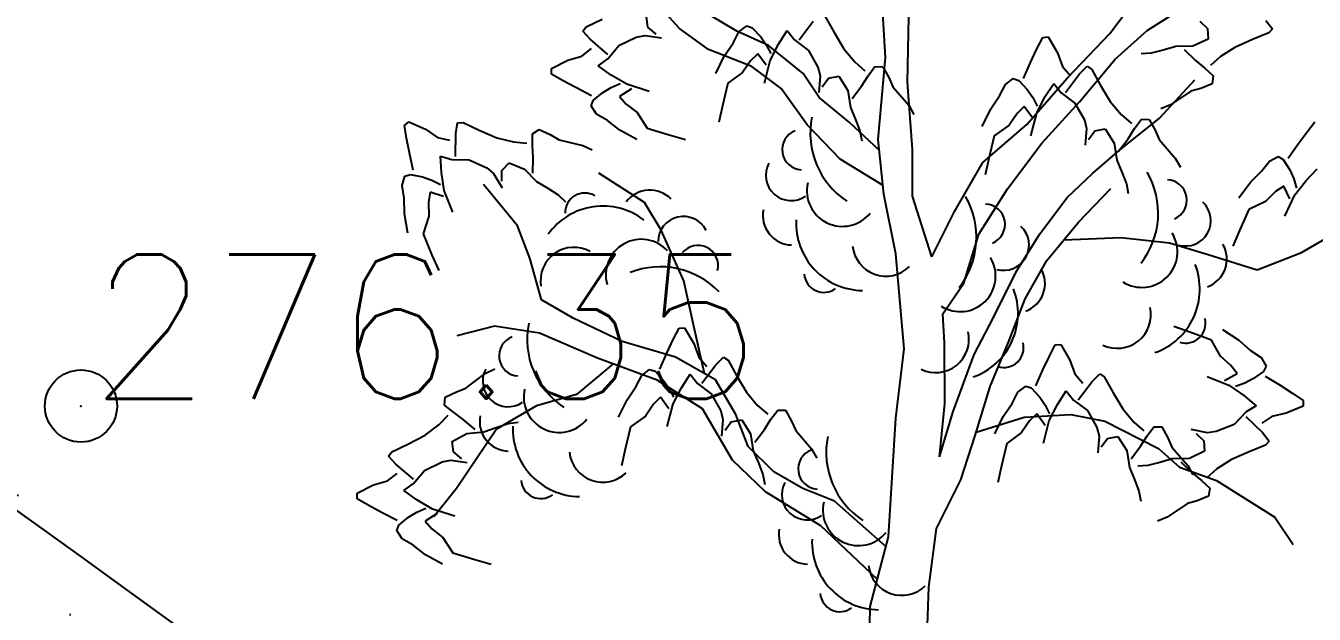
# Model space of a CAD drawing. Header units: millimetres. Extents: x 524954 to 526204, y 9523489 to 9524010.
# Drawn here: x 525620.28 to 525629.2, y 9523650.58 to 9523654.65 of the extents above; entities that cross this region are included whole.
import ezdxf

# ---------------------------------------------------------------- set-up
doc = ezdxf.new("R2010")
doc.units = ezdxf.units.MM
doc.header["$PDMODE"] = 32
doc.header["$PDSIZE"] = 0.5
doc.linetypes.add('ACAD_ISO12W100', pattern=[21, 12, -3, 0, -3, 0, -3])
doc.linetypes.add('CACHE2', pattern=[4.7625, 3.175, -1.5875])
for name, color, linetype in [('Arbre', 34, 'ACAD_ISO12W100'), ('CN_02_00', 4, 'Continuous'), ('TopoAlt', 3, 'Continuous'), ('TOPOJIS', 7, 'Continuous'), ('Végétation_Plantation', 70, 'Continuous')]:
    doc.layers.add(name, color=color, linetype=linetype)
doc.styles.add('Simplex 1.0', font='Simplex.shx', dxfattribs={"width": 0.99, "height": 1})
pattern_1 = [(74.475889, (0, 0), (-3.750000001, 13.500000005), [2.25, -11.761156275]), (74.475889, (3.75, 4.5), (-3.750000001, 13.500000005), [2.25, -11.761156275]), (74.475889, (7.5, 9), (-3.750000001, 13.500000005), [2.25, -11.761156275]), (105.524111, (0, 0), (-7.500000003, 4e-10), [1.5, -12.511156275]), (105.524111, (3.75, 4.5), (-7.500000003, 4e-10), [1.5, -12.511156275]), (105.524111, (7.5, 9), (-7.500000003, 4e-10), [1.5, -12.511156275]), (0, (0.453, 0.484), (3.75, 4.5), [0, -7.5]), (0, (1.468, 1.072), (3.75, 4.5), [0, -7.5]), (0, (1.1713, 1.8804), (3.75, 4.5), [0, -7.5]), (0, (2.327, 1.9907), (3.75, 4.5), [0, -7.5]), (0, (1.64, 3.7912), (3.75, 4.5), [0, -7.5]), (0, (0.3684, 2.1545), (3.75, 4.5), [0, -7.5]), (0, (0.281, 2.4684), (3.75, 4.5), [0, -7.5]), (0, (0.0314, 3.7912), (3.75, 4.5), [0, -7.5]), (0, (-0.7807, 0.2634), (3.75, 4.5), [0, -7.5]), (0, (-0.8588, 0.9984), (3.75, 4.5), [0, -7.5]), (0, (-1.468, 0.19), (3.75, 4.5), [0, -7.5]), (0, (-1.624, 1.2924), (3.75, 4.5), [0, -7.5]), (0, (-1.1242, 1.9905), (3.75, 4.5), [0, -7.5]), (0, (-1.3274, 2.6888), (3.75, 4.5), [0, -7.5]), (0, (-1.9207, 3.5707), (3.75, 4.5), [0, -7.5]), (0, (-0.406, 2.9085), (3.75, 4.5), [0, -7.5]), (0, (-2.53, 2.064), (3.75, 4.5), [0, -7.5]), (0, (-2.7485, 0.6675), (3.75, 4.5), [0, -7.5]), (0, (-1.1235, -0.4347), (3.75, 4.5), [0, -7.5]), (0, (-0.156, -0.7287), (3.75, 4.5), [0, -7.5]), (0, (-0.812, -1.537), (3.75, 4.5), [0, -7.5]), (0, (1.5774, -1.4635), (3.75, 4.5), [0, -7.5]), (0, (0.5466, -0.3245), (3.75, 4.5), [0, -7.5]), (0, (1.468, -0.104), (3.75, 4.5), [0, -7.5])]

# ---------------------------------------------------------------- blocks, each defined once
blk = doc.blocks.new('TCPOINT M')
at = {"color": 0}
blk.add_point((0, 0), dxfattribs=at)
at = {"layer": 'TopoAlt', "style": 'Simplex 1.0', "width": 0.99}
blk.add_attdef('ALT', (0.15, 0.15), '', height=1, dxfattribs=at)
blk = doc.blocks.new('v088')
at = {"linetype": 'Continuous'}
for p, q in [((-0.2365, 6.8477), (-0.2742, 7.4626)), ((-1.6648, 7.048), (-1.9323, 7.3471)), ((1.3209, 7.0171), (1.4418, 7.1813)), ((1.5755, 7.0348), (1.778, 7.1634)), ((-1.2665, 7.0314), (-1.4491, 7.1395)), ((-0.0837, 6.6768), (-0.0745, 7.1309)), ((-1.4628, 6.9029), (-1.6648, 7.048)), ((-1.0467, 6.9303), (-1.2665, 7.0314)), ((1.0227, 6.7061), (1.3209, 7.0171)), ((1.3557, 6.8374), (1.5755, 7.0348)), ((-1.1618, 6.7848), (-1.4628, 6.9029)), ((-0.8063, 6.7363), (-1.0467, 6.9303)), ((-0.9597, 6.6336), (-1.1618, 6.7848)), ((-0.2869, 6.2807), (-0.2365, 6.8477)), ((1.107, 6.54), (1.3557, 6.8374)), ((-0.6972, 6.5707), (-0.8063, 6.7363)), ((0.7433, 6.3831), (1.0227, 6.7061)), ((-0.7803, 6.3824), (-0.9597, 6.6336)), ((-0.0491, 6.2111), (-0.0837, 6.6768)), ((1.6628, 6.4272), (1.906, 6.6935)), ((-0.4884, 6.4009), (-0.6972, 6.5707)), ((0.8455, 6.2546), (1.107, 6.54)), ((-0.5514, 6.1446), (-0.7803, 6.3824)), ((-0.2789, 6.2036), (-0.4884, 6.4009)), ((0.4379, 6.1217), (0.7433, 6.3831)), ((1.3814, 6.2037), (1.6628, 6.4272)), ((-0.2479, 5.9022), (-0.2869, 6.2807)), ((0.6096, 5.9388), (0.8455, 6.2546)), ((-0.0486, 5.8877), (-0.0491, 6.2111)), ((1.1982, 6.0444), (1.3814, 6.2037)), ((-0.2539, 5.9607), (-0.5514, 6.1446)), ((0.2399, 5.7756), (0.4379, 6.1217)), ((-1.9071, 5.8427), (-2.2223, 6.0475)), ((1.0213, 5.879), (1.1982, 6.0444)), ((-2.7868, 5.6812), (-3.0229, 5.9686)), ((-0.1646, 5.4873), (-0.2479, 5.9022)), ((0.4109, 5.6237), (0.6096, 5.9388)), ((1.0995, 5.7065), (1.3247, 5.9413)), ((-1.7911, 5.6523), (-1.9071, 5.8427)), ((0.0846, 5.4676), (-0.0486, 5.8877)), ((0.8338, 5.6263), (1.0213, 5.879)), ((0.0846, 5.4676), (0.2399, 5.7756)), ((2.6462, 5.4963), (3.1193, 5.7735)), ((-2.7013, 5.4591), (-2.7868, 5.6812)), ((-1.6346, 5.3011), (-1.7911, 5.6523)), ((0.6713, 5.3679), (0.8338, 5.6263)), ((0.8812, 5.4407), (1.0995, 5.7065)), ((0.3061, 5.2857), (0.4109, 5.6237)), ((1.0006, 5.5861), (1.394, 5.6007)), ((1.394, 5.6007), (1.7306, 5.5642)), ((1.7306, 5.5642), (1.9997, 5.4827)), ((-2.6206, 5.1685), (-2.7013, 5.4591)), ((-0.1073, 4.8293), (-0.1646, 5.4873)), ((1.9997, 5.4827), (2.3377, 5.3779)), ((2.3377, 5.3779), (2.6462, 5.4963)), ((0.5102, 5.0412), (0.6713, 5.3679)), ((0.7312, 5.1764), (0.8812, 5.4407)), ((-1.5592, 4.9668), (-1.6346, 5.3011)), ((0.1613, 5.0712), (0.3061, 5.2857)), ((-2.4003, 5.0425), (-2.6206, 5.1685)), ((0.6191, 4.888), (0.7312, 5.1764)), ((-2.0611, 4.8817), (-2.4003, 5.0425)), ((0.1717, 4.8724), (0.1613, 5.0712)), ((0.3786, 4.7897), (0.5102, 5.0412)), ((-2.9464, 4.9876), (-3.2062, 4.92)), ((-2.6344, 4.9381), (-2.9464, 4.9876)), ((-2.2328, 4.7662), (-2.6344, 4.9381)), ((-1.4917, 4.6586), (-1.5592, 4.9668)), ((-1.6919, 4.7713), (-2.0611, 4.8817)), ((-0.1657, 4.3492), (-0.1073, 4.8293)), ((0.1743, 4.4496), (0.1717, 4.8724)), ((0.489, 4.5681), (0.6191, 4.888)), ((-1.8192, 4.6131), (-2.2328, 4.7662)), ((-1.415, 4.6154), (-1.6919, 4.7713)), ((0.2314, 4.3948), (0.3786, 4.7897)), ((-2.1227, 4.7254), (-2.3768, 4.5144)), ((-1.5041, 4.4145), (-1.8192, 4.6131)), ((-1.2732, 4.3758), (-1.415, 4.6154)), ((0.3841, 4.2301), (0.489, 4.5681)), ((-2.3768, 4.5144), (-2.655, 4.434)), ((-2.655, 4.434), (-2.9315, 4.2727)), ((-1.2976, 4.0581), (-1.5041, 4.4145)), ((-1.1877, 4.1537), (-1.2732, 4.3758)), ((0.1384, 4.0819), (0.1743, 4.4496)), ((0.1384, 4.0819), (0.2314, 4.3948)), ((0.7235, 4.3553), (1.0465, 4.3745)), ((1.0465, 4.3745), (1.2838, 4.3297)), ((-0.2169, 3.5272), (-0.1657, 4.3492)), ((0.3911, 4.2526), (0.7235, 4.3553)), ((1.2838, 4.3297), (1.6547, 4.1385)), ((-2.9315, 4.2727), (-3.209, 3.8627)), ((0.2848, 3.9233), (0.3841, 4.2301)), ((-1.0099, 3.9771), (-1.1877, 4.1537)), ((1.6547, 4.1385), (1.8004, 4.0109)), ((-1.0692, 3.839), (-1.2976, 4.0581)), ((-0.8085, 3.8631), (-1.0099, 3.9771)), ((1.8004, 4.0109), (2.0573, 3.9168)), ((-3.209, 3.8627), (-3.3666, 3.6666)), ((-0.6849, 3.6045), (-1.0692, 3.839)), ((-0.589, 3.7744), (-0.8085, 3.8631)), ((0.1177, 3.584), (0.2848, 3.9233)), ((2.0573, 3.9168), (2.4606, 3.664)), ((-0.2343, 3.4611), (-0.589, 3.7744)), ((2.4606, 3.664), (2.589, 3.4739)), ((-0.2941, 3.234), (-0.6849, 3.6045)), ((0.064, 3.1786), (0.1177, 3.584)), ((-0.3436, 3.0457), (-0.2169, 3.5272)), ((0.0445, 2.6247), (0.064, 3.1786)), ((-0.3518, 2.5418), (-0.3436, 3.0457))]:
    blk.add_line(p, q, dxfattribs=at)
at = {"color": 3, "linetype": 'Continuous'}
for p, q in [((-2.333, 7.0298), (-2.3098, 7.06)), ((-2.3098, 7.06), (-2.2004, 7.1132)), ((-1.8828, 7.0578), (-1.8923, 7.1303)), ((-1.8262, 7.0109), (-1.8828, 7.0578)), ((-1.2526, 7.0255), (-1.1978, 7.0672)), ((-1.1978, 7.0672), (-1.1602, 7.0548)), ((-1.1602, 7.0548), (-1.1012, 6.9916)), ((-0.8351, 6.9716), (-0.7381, 7.0997)), ((-0.654, 7.1313), (-0.5947, 7.0251)), ((1.9408, 7.0996), (1.9941, 7.049)), ((2.3991, 7.1055), (2.4452, 7.0467)), ((-2.283, 6.9743), (-2.333, 7.0298)), ((-2.1607, 6.8701), (-2.283, 6.9743)), ((-2.0833, 6.9307), (-1.963, 6.9891)), ((-1.963, 6.9891), (-1.9025, 7.0009)), ((-1.9025, 7.0009), (-1.7879, 6.9849)), ((-1.2925, 6.9474), (-1.2526, 7.0255)), ((-1.1012, 6.9916), (-1.0633, 6.9361)), ((-0.978, 6.9406), (-0.9175, 7.0343)), ((-0.9175, 7.0343), (-0.8661, 6.9697)), ((-0.8661, 6.9697), (-0.7702, 6.8978)), ((-0.5947, 7.0251), (-0.5257, 6.909)), ((0.8128, 6.9092), (0.8527, 6.9872)), ((0.8527, 6.9872), (0.8913, 6.9906)), ((0.8913, 6.9906), (0.9551, 6.8814)), ((1.9988, 6.9761), (1.8939, 6.9271)), ((1.9941, 7.049), (1.9988, 6.9761)), ((2.3073, 6.9725), (2.1835, 6.9184)), ((2.4201, 7.0181), (2.3073, 6.9725)), ((2.4452, 7.0467), (2.4201, 7.0181)), ((-2.3415, 6.858), (-2.2745, 6.9095)), ((-2.1606, 6.8391), (-2.0833, 6.9307)), ((-1.3538, 6.8575), (-1.2925, 6.9474)), ((-1.122, 6.8741), (-1.1715, 6.8255)), ((-1.0639, 6.7951), (-1.122, 6.8741)), ((-1.0633, 6.9361), (-1.0322, 6.8755)), ((-1.0349, 6.828), (-0.978, 6.9406)), ((-0.7702, 6.8978), (-0.705, 6.781)), ((-0.5257, 6.909), (-0.4496, 6.8178)), ((0.7681, 6.8145), (0.8128, 6.9092)), ((0.9551, 6.8814), (0.9888, 6.786)), ((1.6041, 6.8779), (1.535, 6.8736)), ((1.6876, 6.8986), (1.6041, 6.8779)), ((1.7747, 6.9234), (1.6876, 6.8986)), ((1.8939, 6.9271), (1.7747, 6.9234)), ((1.8337, 6.904), (1.9118, 6.828)), ((2.1835, 6.9184), (2.0835, 6.8543)), ((-2.5514, 6.7723), (-2.4387, 6.8298)), ((-2.4387, 6.8298), (-2.3415, 6.858)), ((-2.228, 6.7914), (-2.1606, 6.8391)), ((-2.1379, 6.7256), (-2.228, 6.7914)), ((-1.413, 6.7366), (-1.3538, 6.8575)), ((-1.1715, 6.8255), (-1.2266, 6.7446)), ((-1.0757, 6.6715), (-1.0349, 6.828)), ((-0.4496, 6.8178), (-0.3793, 6.7567)), ((-0.357, 6.7218), (-0.3104, 6.7855)), ((-0.3104, 6.7855), (-0.2553, 6.7842)), ((0.7187, 6.7034), (0.7681, 6.8145)), ((0.9888, 6.786), (1.0441, 6.7221)), ((1.1083, 6.7343), (1.1609, 6.7873)), ((1.1609, 6.7873), (1.1923, 6.7659)), ((1.9118, 6.828), (1.9768, 6.7743)), ((2.0835, 6.8543), (2.0142, 6.7921)), ((-2.5502, 6.7337), (-2.5514, 6.7723)), ((-2.4746, 6.6893), (-2.5502, 6.7337)), ((-2.0288, 6.6624), (-2.1379, 6.7256)), ((-1.2266, 6.7446), (-1.3299, 6.6702)), ((-0.705, 6.781), (-0.6897, 6.7213)), ((-0.6897, 6.7213), (-0.6991, 6.6059)), ((-0.6753, 6.6457), (-0.6318, 6.7049)), ((-0.6318, 6.7049), (-0.56, 6.7185)), ((-0.56, 6.7185), (-0.4983, 6.6206)), ((-0.4022, 6.6506), (-0.357, 6.7218)), ((-0.2553, 6.7842), (-0.2138, 6.7099)), ((-0.2138, 6.7099), (-0.1857, 6.6447)), ((0.5938, 6.6601), (0.6485, 6.7018)), ((0.6485, 6.7018), (0.6861, 6.6893)), ((1.0112, 6.6062), (1.1083, 6.7343)), ((1.1923, 6.7659), (1.2517, 6.6597)), ((1.9768, 6.7743), (2.0342, 6.7201)), ((2.0342, 6.7201), (2.0261, 6.6656)), ((-2.3827, 6.6392), (-2.4746, 6.6893)), ((-2.2745, 6.5836), (-2.3827, 6.6392)), ((-2.1959, 6.6055), (-2.1384, 6.6402)), ((-2.1384, 6.6402), (-2.076, 6.6678)), ((-1.9976, 6.6315), (-2.0798, 6.5781)), ((-1.8748, 6.6127), (-2.0288, 6.6624)), ((-1.3299, 6.6702), (-1.3669, 6.5144)), ((-0.4983, 6.6206), (-0.4798, 6.5027)), ((-0.4679, 6.5637), (-0.4022, 6.6506)), ((-0.1857, 6.6447), (-0.0753, 6.5169)), ((0.5538, 6.582), (0.5938, 6.6601)), ((0.6861, 6.6893), (0.7451, 6.6262)), ((0.7451, 6.6262), (0.7831, 6.5707)), ((0.8684, 6.5752), (0.9289, 6.6689)), ((0.9289, 6.6689), (0.9803, 6.6043)), ((1.2517, 6.6597), (1.3207, 6.5436)), ((1.879, 6.6139), (1.7385, 6.5203)), ((1.9472, 6.6337), (1.879, 6.6139)), ((2.0261, 6.6656), (1.9472, 6.6337)), ((-2.2769, 6.5134), (-2.2624, 6.5503)), ((-2.2624, 6.5503), (-2.1959, 6.6055)), ((-2.0798, 6.5781), (-2.0342, 6.5259)), ((-2.0342, 6.5259), (-1.9565, 6.4662)), ((-0.0753, 6.5169), (-0.0397, 6.4532)), ((0.4926, 6.4921), (0.5538, 6.582)), ((0.7831, 6.5707), (0.8142, 6.5101)), ((0.8114, 6.4626), (0.8684, 6.5752)), ((0.9803, 6.6043), (1.0762, 6.5324)), ((1.0762, 6.5324), (1.1414, 6.4156)), ((1.3207, 6.5436), (1.3968, 6.4523)), ((1.7385, 6.5203), (1.6708, 6.4929)), ((-2.2384, 6.4564), (-2.2769, 6.5134)), ((-2.1628, 6.412), (-2.2384, 6.4564)), ((-1.9565, 6.4662), (-1.8881, 6.3588)), ((-1.3669, 6.5144), (-1.3922, 6.3999)), ((-0.4798, 6.5027), (-0.4444, 6.4194)), ((0.4333, 6.3712), (0.4926, 6.4921)), ((0.6749, 6.4601), (0.6198, 6.3792)), ((0.7244, 6.5087), (0.6749, 6.4601)), ((0.7824, 6.4297), (0.7244, 6.5087)), ((0.7707, 6.306), (0.8114, 6.4626)), ((1.3968, 6.4523), (1.4671, 6.3913)), ((-3.5682, 6.3771), (-3.539, 6.4025)), ((-3.5548, 6.2904), (-3.5682, 6.3771)), ((-3.539, 6.4025), (-3.4232, 6.3514)), ((-3.4232, 6.3514), (-3.3399, 6.2939)), ((-3.2129, 6.3221), (-3.2014, 6.3959)), ((-3.2014, 6.3959), (-3.1633, 6.397)), ((-3.1633, 6.397), (-3.053, 6.3458)), ((-3.053, 6.3458), (-2.929, 6.2922)), ((-2.6821, 6.3185), (-2.6368, 6.3497)), ((-2.6368, 6.3497), (-2.5596, 6.3138)), ((-2.0765, 6.3457), (-2.1628, 6.412)), ((-1.9592, 6.2797), (-2.0765, 6.3457)), ((-1.8881, 6.3588), (-1.7347, 6.313)), ((-0.4444, 6.4194), (-0.4135, 6.3391)), ((-0.4135, 6.3391), (-0.4006, 6.2711)), ((0.6198, 6.3792), (0.5164, 6.3047)), ((1.1414, 6.4156), (1.1567, 6.3559)), ((1.1567, 6.3559), (1.1472, 6.2405)), ((1.171, 6.2803), (1.2146, 6.3394)), ((1.2146, 6.3394), (1.2864, 6.3531)), ((1.2864, 6.3531), (1.3481, 6.2552)), ((1.4442, 6.2852), (1.4894, 6.3564)), ((1.4894, 6.3564), (1.536, 6.4201)), ((1.536, 6.4201), (1.5911, 6.4188)), ((1.5911, 6.4188), (1.6326, 6.3444)), ((1.6326, 6.3444), (1.6606, 6.2793)), ((2.6849, 6.3343), (2.7388, 6.4036)), ((-3.5355, 6.1876), (-3.5548, 6.2904)), ((-3.3399, 6.2939), (-3.2577, 6.2746)), ((-3.2164, 6.1615), (-3.2129, 6.3221)), ((-2.929, 6.2922), (-2.8139, 6.2629)), ((-2.8139, 6.2629), (-2.7211, 6.2547)), ((-2.6826, 6.2395), (-2.6821, 6.3185)), ((-2.5596, 6.3138), (-2.4986, 6.2775)), ((-2.4986, 6.2775), (-2.3343, 6.2387)), ((-1.7347, 6.313), (-1.6219, 6.2812)), ((0.5164, 6.3047), (0.4795, 6.1489)), ((1.3481, 6.2552), (1.3665, 6.1373)), ((1.3784, 6.1983), (1.4442, 6.2852)), ((1.6606, 6.2793), (1.771, 6.1515)), ((2.5541, 6.1497), (2.6234, 6.2497)), ((2.6234, 6.2497), (2.6849, 6.3343)), ((-3.5103, 6.0686), (-3.5355, 6.1876)), ((-3.3198, 6.1639), (-3.2403, 6.1417)), ((-3.3139, 6.0525), (-3.3198, 6.1639)), ((-2.6774, 6.1553), (-2.6826, 6.2395)), ((-2.3343, 6.2387), (-2.2681, 6.208)), ((2.4234, 6.1305), (2.4849, 6.1612)), ((2.4849, 6.1612), (2.5195, 6.142)), ((-3.2403, 6.1417), (-3.1205, 6.1398)), ((-3.1205, 6.1398), (-2.9991, 6.0834)), ((-2.9991, 6.0834), (-2.9517, 6.044)), ((-2.8952, 6.0647), (-2.845, 6.1178)), ((-2.845, 6.1178), (-2.7377, 6.0747)), ((-2.7377, 6.0747), (-2.6536, 5.99)), ((-2.6797, 6.0464), (-2.6774, 6.1553)), ((0.4795, 6.1489), (0.4542, 6.0345)), ((1.3665, 6.1373), (1.4019, 6.054)), ((1.771, 6.1515), (1.8066, 6.0878)), ((2.3695, 6.0612), (2.4234, 6.1305)), ((2.5195, 6.142), (2.5657, 6.0689)), ((2.6772, 5.9958), (2.7542, 6.0766)), ((-3.5861, 5.9603), (-3.5662, 6.0262)), ((-3.5662, 6.0262), (-3.5284, 6.0381)), ((-3.5284, 6.0381), (-3.4436, 6.0215)), ((-3.4436, 6.0215), (-3.3804, 5.9989)), ((-3.3804, 5.9989), (-3.3196, 5.968)), ((-3.294, 5.9279), (-3.3139, 6.0525)), ((-2.9517, 6.044), (-2.8917, 5.945)), ((-2.8958, 5.9912), (-2.8952, 6.0647)), ((-2.6536, 5.99), (-2.576, 5.9433)), ((1.4019, 6.054), (1.4328, 5.9737)), ((2.2118, 5.8766), (2.2926, 5.9843)), ((2.2926, 5.9843), (2.3695, 6.0612)), ((2.5657, 6.0689), (2.5926, 6.0074)), ((2.5926, 6.0074), (2.6118, 5.942)), ((2.6003, 5.8958), (2.6772, 5.9958)), ((-3.5727, 5.8736), (-3.5861, 5.9603)), ((-3.3915, 5.9142), (-3.4031, 5.8459)), ((-3.2981, 5.8843), (-3.3915, 5.9142)), ((-3.2352, 5.7773), (-3.294, 5.9279)), ((-2.576, 5.9433), (-2.5039, 5.8964)), ((-2.5039, 5.8964), (-2.4536, 5.8489)), ((1.4328, 5.9737), (1.4458, 5.9057)), ((2.4657, 5.9189), (2.3964, 5.8497)), ((2.5234, 5.9574), (2.4657, 5.9189)), ((2.5657, 5.8689), (2.5234, 5.9574)), ((2.5311, 5.7497), (2.6003, 5.8958)), ((-3.5695, 5.7648), (-3.5727, 5.8736)), ((-3.4031, 5.8459), (-3.4003, 5.748)), ((2.3964, 5.8497), (2.281, 5.7958)), ((-3.5466, 5.6322), (-3.5695, 5.7648)), ((-3.4003, 5.748), (-3.4403, 5.6271)), ((2.281, 5.7958), (2.2156, 5.6496)), ((-3.4403, 5.6271), (-3.3789, 5.4792)), ((2.2156, 5.6496), (2.1695, 5.5419)), ((-3.3789, 5.4792), (-3.3323, 5.3717)), ((-1.7068, 4.8945), (-1.6668, 4.9726)), ((-1.6668, 4.9726), (-1.6283, 4.976)), ((-1.6283, 4.976), (-1.5645, 4.8667)), ((1.8724, 4.9461), (1.762, 4.9854)), ((2.0224, 4.89), (1.8724, 4.9461)), ((2.0987, 4.9642), (2.2113, 4.8904)), ((-1.7514, 4.7999), (-1.7068, 4.8945)), ((-1.5645, 4.8667), (-1.5307, 4.7714)), ((0.8993, 4.7791), (0.9393, 4.8572)), ((0.9393, 4.8572), (0.9778, 4.8606)), ((0.9778, 4.8606), (1.0416, 4.7513)), ((2.0834, 4.7783), (2.0224, 4.89)), ((2.2113, 4.8904), (2.2929, 4.8185)), ((-1.8008, 4.6887), (-1.7514, 4.7999)), ((-1.5307, 4.7714), (-1.4755, 4.7074)), ((-1.4112, 4.7196), (-1.3587, 4.7727)), ((-1.3587, 4.7727), (-1.3272, 4.7513)), ((-1.3272, 4.7513), (-1.2679, 4.6451)), ((0.8546, 4.6845), (0.8993, 4.7791)), ((1.0416, 4.7513), (1.0754, 4.656)), ((2.1569, 4.7135), (2.0834, 4.7783)), ((2.2929, 4.8185), (2.3654, 4.7691)), ((2.3654, 4.7691), (2.4, 4.7096)), ((-3.1435, 4.5571), (-3.0095, 4.66)), ((-3.0095, 4.66), (-2.9439, 4.6918)), ((-1.9657, 4.5674), (-1.9257, 4.6454)), ((-1.9257, 4.6454), (-1.871, 4.6871)), ((-1.871, 4.6871), (-1.8334, 4.6747)), ((-1.8334, 4.6747), (-1.7744, 4.6115)), ((-1.6512, 4.5605), (-1.5907, 4.6542)), ((-1.5907, 4.6542), (-1.5392, 4.5896)), ((-1.5083, 4.5916), (-1.4112, 4.7196)), ((-1.2679, 4.6451), (-1.1988, 4.529)), ((0.8053, 4.5733), (0.8546, 4.6845)), ((1.0754, 4.656), (1.1306, 4.592)), ((1.1948, 4.6042), (1.2474, 4.6573)), ((1.2474, 4.6573), (1.2789, 4.6359)), ((2.1133, 4.6106), (2.1989, 4.6584)), ((2.1989, 4.6584), (2.1569, 4.7135)), ((2.383, 4.6739), (2.3129, 4.6232)), ((2.4, 4.7096), (2.383, 4.6739)), ((-3.2101, 4.5328), (-3.1435, 4.5571)), ((-2.0269, 4.4774), (-1.9657, 4.5674)), ((-1.7744, 4.6115), (-1.7365, 4.5561)), ((-1.7365, 4.5561), (-1.7054, 4.4954)), ((-1.7081, 4.4479), (-1.6512, 4.5605)), ((-1.5392, 4.5896), (-1.4434, 4.5178)), ((0.6804, 4.53), (0.7351, 4.5718)), ((0.7351, 4.5718), (0.7727, 4.5593)), ((0.7727, 4.5593), (0.8317, 4.4961)), ((1.0978, 4.4762), (1.1948, 4.6042)), ((1.2789, 4.6359), (1.3382, 4.5297)), ((1.9921, 4.6376), (2.1424, 4.5777)), ((2.1424, 4.5777), (2.247, 4.5072)), ((2.2532, 4.5924), (2.1892, 4.5691)), ((2.3129, 4.6232), (2.2532, 4.5924)), ((2.3928, 4.6398), (2.497, 4.577)), ((2.497, 4.577), (2.5853, 4.5209)), ((-3.2911, 4.4407), (-3.2867, 4.4956)), ((-3.2867, 4.4956), (-3.2101, 4.5328)), ((-2.0862, 4.3565), (-2.0269, 4.4774)), ((-1.7952, 4.494), (-1.8447, 4.4455)), ((-1.7371, 4.415), (-1.7952, 4.494)), ((-1.4434, 4.5178), (-1.3781, 4.401)), ((-1.1988, 4.529), (-1.1228, 4.4377)), ((0.6404, 4.452), (0.6804, 4.53)), ((0.8317, 4.4961), (0.8696, 4.4407)), ((0.9549, 4.4451), (1.0154, 4.5388)), ((1.0154, 4.5388), (1.0668, 4.4742)), ((1.0668, 4.4742), (1.1627, 4.4024)), ((1.3382, 4.5297), (1.4072, 4.4136)), ((2.247, 4.5072), (2.3325, 4.4356)), ((2.5853, 4.5209), (2.6578, 4.4715)), ((2.6578, 4.4715), (2.6564, 4.4329)), ((-3.2303, 4.3905), (-3.2911, 4.4407)), ((-3.1617, 4.3413), (-3.2303, 4.3905)), ((-1.8447, 4.4455), (-1.8998, 4.3645)), ((-1.7488, 4.2914), (-1.7081, 4.4479)), ((-1.3781, 4.401), (-1.3629, 4.3412)), ((-1.1228, 4.4377), (-1.0524, 4.3767)), ((-1.0302, 4.3418), (-0.9835, 4.4054)), ((-0.9835, 4.4054), (-0.9285, 4.4041)), ((-0.9285, 4.4041), (-0.8869, 4.3298)), ((0.5791, 4.362), (0.6404, 4.452)), ((0.8109, 4.3786), (0.7614, 4.3301)), ((0.869, 4.2996), (0.8109, 4.3786)), ((0.8696, 4.4407), (0.9007, 4.38)), ((0.898, 4.3325), (0.9549, 4.4451)), ((1.1627, 4.4024), (1.228, 4.2856)), ((1.4072, 4.4136), (1.4833, 4.3223)), ((2.262, 4.3926), (2.1788, 4.3064)), ((2.3325, 4.4356), (2.262, 4.3926)), ((2.5401, 4.3831), (2.4412, 4.3615)), ((2.6564, 4.4329), (2.5401, 4.3831)), ((-3.4268, 4.2328), (-3.3314, 4.3035)), ((-3.3314, 4.3035), (-3.2664, 4.3702)), ((-3.0788, 4.2707), (-3.1617, 4.3413)), ((-3.0186, 4.2553), (-2.9333, 4.2859)), ((-2.9333, 4.2859), (-2.8514, 4.3121)), ((-2.8514, 4.3121), (-2.7828, 4.3211)), ((-2.0031, 4.2901), (-2.0401, 4.1343)), ((-1.8998, 4.3645), (-2.0031, 4.2901)), ((-1.3629, 4.3412), (-1.3723, 4.2259)), ((-1.3485, 4.2656), (-1.3049, 4.3248)), ((-1.3049, 4.3248), (-1.2331, 4.3384)), ((-1.2331, 4.3384), (-1.1715, 4.2405)), ((-1.0754, 4.2705), (-1.0302, 4.3418)), ((-0.8869, 4.3298), (-0.8589, 4.2646)), ((0.5199, 4.2411), (0.5791, 4.362)), ((0.7614, 4.3301), (0.7063, 4.2491)), ((0.8572, 4.176), (0.898, 4.3325)), ((1.228, 4.2856), (1.2432, 4.2258)), ((1.4833, 4.3223), (1.5536, 4.2613)), ((1.5759, 4.2264), (1.6226, 4.29)), ((1.6226, 4.29), (1.6776, 4.2887)), ((1.6776, 4.2887), (1.7191, 4.2144)), ((2.1788, 4.3064), (2.0548, 4.2561)), ((2.2601, 4.3616), (2.3751, 4.2494)), ((2.4412, 4.3615), (2.371, 4.3146)), ((-3.5467, 4.1705), (-3.4268, 4.2328)), ((-3.2386, 4.1877), (-3.1373, 4.2436)), ((-3.1373, 4.2436), (-3.0186, 4.2553)), ((-1.1715, 4.2405), (-1.153, 4.1227)), ((-1.1411, 4.1837), (-1.0754, 4.2705)), ((-0.8589, 4.2646), (-0.7485, 4.1368)), ((0.7063, 4.2491), (0.603, 4.1747)), ((1.2432, 4.2258), (1.2338, 4.1105)), ((1.2576, 4.1502), (1.3011, 4.2094)), ((1.3011, 4.2094), (1.373, 4.223)), ((1.373, 4.223), (1.4346, 4.1251)), ((1.5307, 4.1551), (1.5759, 4.2264)), ((1.7191, 4.2144), (1.7472, 4.1493)), ((1.9936, 4.2484), (1.8803, 4.2721)), ((1.9168, 4.2436), (1.9701, 4.193)), ((2.0548, 4.2561), (1.9936, 4.2484)), ((2.3751, 4.2494), (2.4212, 4.1906)), ((-3.6793, 4.0872), (-3.6561, 4.1174)), ((-3.6561, 4.1174), (-3.5467, 4.1705)), ((-3.2291, 4.1152), (-3.2386, 4.1877)), ((-3.1725, 4.0683), (-3.2291, 4.1152)), ((-2.0401, 4.1343), (-2.0653, 4.0199)), ((-1.153, 4.1227), (-1.1176, 4.0393)), ((-0.7485, 4.1368), (-0.7129, 4.0731)), ((0.603, 4.1747), (0.566, 4.0189)), ((1.4346, 4.1251), (1.4531, 4.0073)), ((1.465, 4.0683), (1.5307, 4.1551)), ((1.7472, 4.1493), (1.8576, 4.0214)), ((1.9747, 4.12), (1.8699, 4.071)), ((1.9701, 4.193), (1.9747, 4.12)), ((2.2833, 4.1164), (2.1595, 4.0623)), ((2.396, 4.1621), (2.2833, 4.1164)), ((2.4212, 4.1906), (2.396, 4.1621)), ((-3.6294, 4.0317), (-3.6793, 4.0872)), ((-3.5071, 3.9275), (-3.6294, 4.0317)), ((-3.4297, 3.988), (-3.3093, 4.0465)), ((-3.3093, 4.0465), (-3.2488, 4.0583)), ((-3.2488, 4.0583), (-3.1342, 4.0423)), ((-1.1176, 4.0393), (-1.0867, 3.9591)), ((0.566, 4.0189), (0.5407, 3.9045)), ((1.5801, 4.0219), (1.511, 4.0175)), ((1.6636, 4.0426), (1.5801, 4.0219)), ((1.7506, 4.0673), (1.6636, 4.0426)), ((1.8699, 4.071), (1.7506, 4.0673)), ((1.8097, 4.0479), (1.8877, 3.9719)), ((1.8576, 4.0214), (1.8932, 3.9577)), ((2.1595, 4.0623), (2.0595, 3.9982)), ((-3.6878, 3.9154), (-3.6208, 3.9668)), ((-3.5069, 3.8964), (-3.4297, 3.988)), ((-1.0867, 3.9591), (-1.0738, 3.891)), ((1.4531, 4.0073), (1.4885, 3.9239)), ((1.8877, 3.9719), (1.9528, 3.9182)), ((2.0595, 3.9982), (1.9902, 3.936)), ((-3.8977, 3.8297), (-3.785, 3.8871)), ((-3.785, 3.8871), (-3.6878, 3.9154)), ((-3.5743, 3.8488), (-3.5069, 3.8964)), ((-3.4842, 3.783), (-3.5743, 3.8488)), ((1.4885, 3.9239), (1.5194, 3.8437)), ((1.5194, 3.8437), (1.5323, 3.7756)), ((1.9528, 3.9182), (2.0102, 3.864)), ((2.0102, 3.864), (2.002, 3.8096)), ((-3.8965, 3.791), (-3.8977, 3.8297)), ((-3.8209, 3.7466), (-3.8965, 3.791)), ((-3.3751, 3.7197), (-3.4842, 3.783)), ((1.855, 3.7579), (1.7144, 3.6642)), ((1.9231, 3.7776), (1.855, 3.7579)), ((2.002, 3.8096), (1.9231, 3.7776)), ((-3.729, 3.6966), (-3.8209, 3.7466)), ((-3.6208, 3.641), (-3.729, 3.6966)), ((-3.6087, 3.6076), (-3.5422, 3.6629)), ((-3.5422, 3.6629), (-3.4847, 3.6976)), ((-3.4847, 3.6976), (-3.4223, 3.7252)), ((-3.3439, 3.6889), (-3.4261, 3.6355)), ((-3.2212, 3.6701), (-3.3751, 3.7197)), ((1.7144, 3.6642), (1.6468, 3.6368)), ((-3.6232, 3.5708), (-3.6087, 3.6076)), ((-3.4261, 3.6355), (-3.3805, 3.5833)), ((-3.3805, 3.5833), (-3.3028, 3.5236)), ((-3.5847, 3.5138), (-3.6232, 3.5708)), ((-3.5091, 3.4694), (-3.5847, 3.5138)), ((-3.3028, 3.5236), (-3.2344, 3.4162)), ((-3.4228, 3.4031), (-3.5091, 3.4694)), ((-3.3055, 3.337), (-3.4228, 3.4031)), ((-3.2344, 3.4162), (-3.081, 3.3703)), ((-3.081, 3.3703), (-2.9682, 3.3386))]:
    blk.add_line(p, q, dxfattribs=at)
for centre, major_axis, start_param, end_param in [((-0.1929, 6.3242), (-0.3995, 0.3995), 0.587708, 1.773422), ((-0.8122, 6.2095), (-0.099, 0.099), -0.421529, 2.292047), ((-0.8896, 6.0328), (0.1246, 0.1246), 1.864761, 4.52862), ((1.088, 5.7707), (-0.3995, 0.3995), 3.265538, 4.451253), ((1.7113, 5.8608), (0.099, 0.099), 4.31771, 7.031286), ((-2.32, 5.773), (0.0964, 0.0964), 0.254619, 2.377018), ((-1.8693, 5.7251), (0.1445, 0.1445), 6.263619, 7.998733), ((-0.535, 5.9246), (0.1741, 0.1741), 2.133893, 4.816631), ((-2.1951, 5.3523), (0.3298, 0.3298), 0.12682, 1.733702), ((-0.1718, 5.6024), (0.3995, 0.3995), 4.836335, 6.022049), ((0.4516, 5.6925), (0.099, 0.099), 4.31771, 7.031286), ((1.8413, 5.7182), (-0.1246, 0.1246), 2.081137, 4.744996), ((-1.6366, 5.5711), (-0.1246, 0.1246), 4.396235, 7.060094), ((-0.8824, 5.7538), (-0.1445, 0.1445), 0.590553, 2.325666), ((-0.3902, 5.7004), (0.3298, 0.3298), 2.307735, 3.914618), ((0.5816, 5.5499), (0.1246, 0.1246), 3.651933, 6.315792), ((1.5402, 5.502), (0.1741, 0.1741), 3.363922, 6.046661), ((-2.3952, 5.3012), (-0.1641, 0.1641), -1.288499, 0.949924), ((-1.9284, 5.3425), (0.1741, 0.1741), 6.236163, 8.918901), ((-1.536, 5.4064), (0.099, 0.099), 5.251538, 7.965114), ((-0.2336, 5.5657), (-0.1641, 0.1641), 0.892416, 3.130839), ((1.924, 5.4517), (-0.1445, 0.1445), 2.713295, 4.448408), ((0.2804, 5.3337), (0.1741, 0.1741), 3.363922, 6.046661), ((-1.7969, 4.8332), (0.3995, 0.3995), 6.260774, 7.446489), ((0.6642, 5.2834), (-0.1445, 0.1445), 2.713295, 4.448408), ((1.4749, 5.2432), (0.3298, 0.3298), 4.265936, 5.872819), ((-0.6635, 5.357), (0.0964, 0.0964), 2.435534, 4.557933), ((0.2152, 5.0749), (-0.3298, 0.3298), 2.69514, 4.302022), ((1.3699, 5.0654), (-0.1641, 0.1641), 1.908121, 4.146545), ((-2.1547, 4.8961), (-0.3995, 0.3995), 0.587708, 1.773422), ((1.844, 5.0056), (-0.0964, 0.0964), 2.051824, 4.174223), ((-2.774, 4.7815), (-0.099, 0.099), -0.421529, 2.292047), ((0.1101, 4.8971), (-0.1641, 0.1641), 1.908121, 4.146545), ((0.5842, 4.8373), (0.0964, 0.0964), 3.62262, 5.745019), ((-2.8514, 4.6047), (-0.1246, 0.1246), 0.293965, 2.957824), ((-2.4968, 4.4965), (0.1741, 0.1741), 2.133893, 4.816631), ((-2.8441, 4.3258), (-0.1445, 0.1445), 0.590553, 2.325666), ((-2.352, 4.2724), (0.3298, 0.3298), 2.307735, 3.914618), ((-0.0823, 4.1124), (0.3995, 0.3995), 2.158504, 3.344219), ((-2.1954, 4.1377), (0.1641, 0.1641), 2.463212, 4.701636), ((-0.7016, 3.9977), (0.099, 0.099), 1.149268, 3.862844), ((-2.6253, 3.929), (0.0964, 0.0964), 2.435534, 4.557933), ((-0.779, 3.821), (0.1246, 0.1246), 1.864761, 4.52862), ((-0.4244, 3.7128), (0.1741, 0.1741), 2.133893, 4.816631), ((-0.7718, 3.542), (-0.1445, 0.1445), 0.590553, 2.325666), ((-0.2796, 3.4886), (0.3298, 0.3298), 2.307735, 3.914618), ((-0.1231, 3.3539), (0.1641, 0.1641), 2.463212, 4.701636), ((-0.5529, 3.1452), (0.0964, 0.0964), 2.435534, 4.557933)]:
    blk.add_ellipse(centre, major_axis=major_axis, ratio=1, start_param=start_param, end_param=end_param, dxfattribs=at)

msp = doc.modelspace()

# ---------------------------------------------------------------- hatches: boundary and pattern name
at = {"layer": 'Végétation_Plantation', "linetype": 'CACHE2', "ltscale": 0.5}
h = msp.add_hatch(dxfattribs=at)
h.set_pattern_fill('BROUSS', color=256, scale=1.5, style=0)
h.set_pattern_definition(pattern_1)
h.paths.add_polyline_path([(525636.5078, 9523601.7797), (525621.2198, 9523601.2472), (525618.1089, 9523604.4422), (525615.8868, 9523615.5359), (525615.6256, 9523622.2507), (525613.6867, 9523626.1853), (525611.4346, 9523631.7638), (525611.4346, 9523637.3846), (525611.1221, 9523643.4667), (525610.4899, 9523652.0934), (525620.7894, 9523652.5926), (525624.6892, 9523647.4006), (525628.1891, 9523644.0059), (525633.3909, 9523640.304), (525636.3878, 9523634.4589), (525641.0018, 9523626.13), (525644.1531, 9523616.4546), (525639.2352, 9523614.4963), (525637.6197, 9523612.3826), (525636.7283, 9523605.652)])
h = msp.add_hatch(dxfattribs=at)
h.set_pattern_fill('BROUSS', color=256, scale=1.5, style=0)
h.set_pattern_definition(pattern_1)
edge = h.paths.add_edge_path()
edge.add_line((525603.7079, 9523651.9174), (525604.3158, 9523643.6821))
edge.add_line((525604.3158, 9523643.6821), (525604.2584, 9523638.4301))
edge.add_line((525604.2584, 9523638.4301), (525602.1892, 9523630.893))
edge.add_line((525602.1892, 9523630.893), (525600.4603, 9523615.8402))
edge.add_line((525600.4603, 9523615.8402), (525600.2462, 9523608.4027))
edge.add_line((525600.2462, 9523608.4027), (525608.9098, 9523600.8399))
edge.add_line((525608.9098, 9523600.8399), (525613.3641, 9523595.903))
edge.add_line((525613.3641, 9523595.903), (525618.8624, 9523592.168))
edge.add_line((525618.8624, 9523592.168), (525621.565, 9523591.9269))
edge.add_line((525621.565, 9523591.9269), (525622.5641, 9523594.2796))
edge.add_line((525622.5641, 9523594.2796), (525620.7114, 9523597.9539))
edge.add_line((525620.7114, 9523597.9539), (525616.5444, 9523601.433))
edge.add_line((525616.5444, 9523601.433), (525615.8154, 9523602.5391))
edge.add_line((525615.8154, 9523602.5391), (525614.2694, 9523607.9319))
edge.add_line((525614.2694, 9523607.9319), (525614.1273, 9523611.8707))
edge.add_line((525614.1273, 9523611.8707), (525613.362, 9523616.7071))
edge.add_line((525613.362, 9523616.7071), (525613.3701, 9523620.4589))
edge.add_line((525613.3701, 9523620.4589), (525613.4162, 9523620.9191))
edge.add_line((525613.4162, 9523620.9191), (525610.7702, 9523625.8957))
edge.add_line((525610.7702, 9523625.8957), (525609.551, 9523629.3178))
edge.add_line((525609.551, 9523629.3178), (525608.7765, 9523630.8978))
edge.add_line((525608.7765, 9523630.8978), (525609.0246, 9523636.4243))
edge.add_line((525609.0246, 9523636.4243), (525608.5402, 9523644.2756))
edge.add_line((525608.5402, 9523644.2756), (525607.7136, 9523651.4513))
edge.add_line((525607.7136, 9523651.4513), (525603.7584, 9523651.916))

# ---------------------------------------------------------------- linework, layer by layer
at = {"layer": 'CN_02_00', "elevation": 276, "flags": 128}
msp.add_lwpolyline([(525620.1056, 9523651.3704), (525620.3659, 9523651.1857), (525620.6608, 9523650.9733), (525621.007, 9523650.7222), (525621.4155, 9523650.4256)], dxfattribs=at)

# ---------------------------------------------------------------- block references
at = {"layer": 'Arbre'}
msp.add_blockref('v088', (525626.47, 9523647.585), dxfattribs=at)
at = {"layer": 'TOPOJIS'}
ref = msp.add_blockref('TCPOINT M', (525620.659, 9523652.0186, 276.35), dxfattribs=at)
ref.add_attrib('ALT', '276.35', (525620.709, 9523652.0686, 276.35), dxfattribs={"layer": 'TopoAlt', "height": 1, "style": 'Simplex 1.0', "width": 0.99})

doc.saveas('drawing.dxf')
